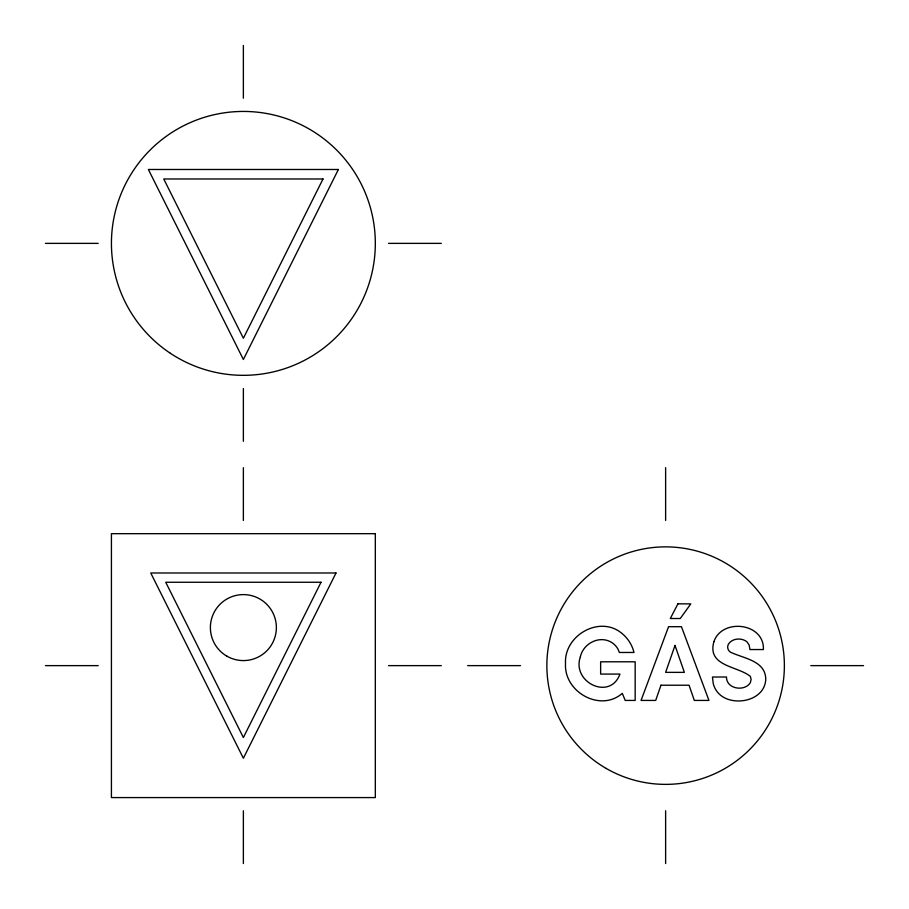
<?xml version="1.0" encoding="UTF-8"?>
<svg xmlns="http://www.w3.org/2000/svg" width="909" height="909" viewBox="0 0 909 909"><rect width="100%" height="100%" fill="white"/><g stroke="black" fill="none" stroke-linecap="round" stroke-linejoin="round"><path stroke-width="1.36" d="M45.45 243.373L98.229 243.373M388.529 243.373L441.308 243.373M45.45 665.627L98.229 665.627M388.529 665.627L441.308 665.627M467.692 665.627L520.471 665.627M810.771 665.627L863.55 665.627M665.627 467.692L665.627 520.471M665.627 810.771L665.627 863.55M243.373 45.45L243.373 98.229M243.373 388.529L243.373 441.308M243.373 467.692L243.373 520.471M243.373 810.771L243.373 863.55M580.351 656.912C571.443 682.273 610.178 701.1 619.949 674.08L600.633 674.08L600.633 661.797L635.164 661.797L635.164 700.43L625.222 700.43L622.29 693.374C600.315 712.588 563.75 691.897 565.512 663.547C563.807 635.039 600.667 614.325 622.654 634.028A35.303 35.303 0 0 1 633.993 652.469L619.359 652.469L618.063 649.276A18.066 18.066 0 0 0 609.928 641.504C597.917 635.686 582.999 644.14 580.351 656.912M713.849 641.856C706.975 666.524 737.608 665.911 750.357 676.41L751.107 679.375L750.345 682.716C744.585 691.897 726.257 689.067 726.496 677L712.451 677.023L713.258 683.67A21.759 21.759 0 0 0 724.678 697.896C739.676 705.464 764.299 698.93 765.73 679.955C766.173 660.707 743.71 658.559 730.484 652.173A6.011 6.011 0 0 1 728.416 644.163C732.268 638.095 741.608 637.539 747.005 641.822L749.175 645.14L749.936 649.549L763.39 649.549C764.583 622.699 721.735 617.802 713.849 641.856M660.957 685.227L655.696 700.43L641.061 700.43L668.569 626.699L681.443 626.699L708.952 700.43L694.317 700.43L689.056 685.227L660.957 685.227M675.001 645.435L665.638 672.365L684.375 672.365L675.001 645.435M323.013 178.982L243.373 338.25L163.745 178.982L323.013 178.982M338.387 169.483L243.373 359.498L148.372 169.483L338.387 169.483M321.025 582.26L243.373 737.54L165.733 582.26L321.025 582.26M336.012 572.988L243.373 758.254L150.746 572.988L336.012 572.988M677.932 603.837L670.319 618.506L680.273 618.506L690.806 603.871L677.932 603.837M375.326 533.674L111.421 533.674L111.421 797.579L375.326 797.579L375.326 533.674M606.246 768.469A118.761 118.761 0 0 0 784.376 665.627A118.761 118.761 0 0 0 606.246 562.773A118.761 118.761 0 0 0 606.246 768.469M226.886 656.162A32.985 32.985 0 0 0 276.37 627.585A32.985 32.985 0 0 0 226.886 599.02A32.985 32.985 0 0 0 226.886 656.162M170.358 353.283A131.953 131.953 0 0 0 375.065 251.668A131.953 131.953 0 0 0 184.709 125.192A131.953 131.953 0 0 0 170.358 353.283"/></g></svg>
